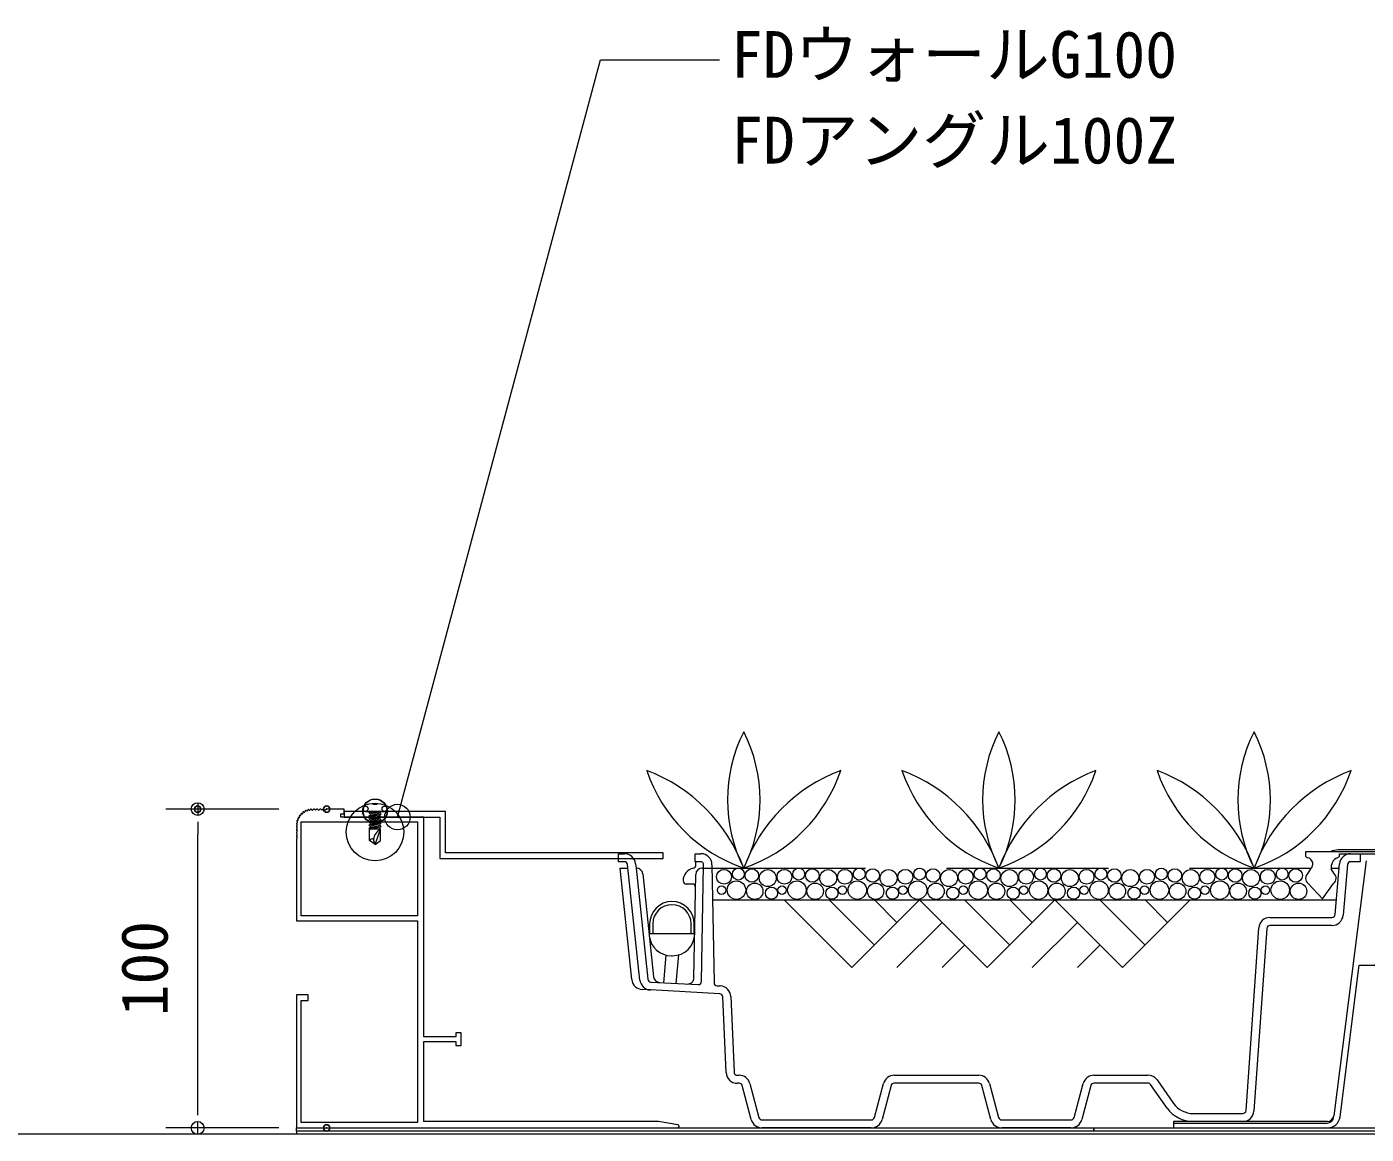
# Model space of a CAD drawing. Units: millimetres, scale not verified. Extents: x -1485 to 1485, y -1050 to 1050.
# Drawn here: x -445.8 to -25.8, y -233.9 to 113.6 of the extents above; entities that cross this region are included whole.
import ezdxf
from ezdxf.enums import TextEntityAlignment as Align

# ---------------------------------------------------------------- set-up
doc = ezdxf.new("R2010")
doc.units = ezdxf.units.MM
doc.header["$LTSCALE"] = 4
doc.header["$PDMODE"] = 32
doc.header["$PDSIZE"] = 2
doc.linetypes.add('USER1', pattern=[19.05, 12.7, -6.35])
for name, color, linetype, lineweight in [('0-0_0', 7, 'Continuous', 18), ('0-3_KUTAI', 3, 'Continuous', 18), ('0-4_BOUSUI', 1, 'Continuous', 18), ('0-5_KANAMONO_SCREW', 4, 'Continuous', 18), ('0-7_KANAMONO', 4, 'Continuous', 18), ('0-9_MOJI', 7, 'Continuous', 18), ('0-A_ecom', 7, 'Continuous', 18), ('0-B_GREEN', 3, 'Continuous', 18), ('0-F_00KANAMONO', 5, 'Continuous', 18)]:
    doc.layers.add(name, color=color, linetype=linetype, lineweight=lineweight)
doc.layers.add('0-1_DEFPOINTS', color=7, linetype='Continuous')
doc.styles.add('ＭＳ ゴシック', font='')
doc.styles.get('ＭＳ ゴシック').set_extended_font_data('MS Gothic')

# ---------------------------------------------------------------- blocks, each defined once
blk = doc.blocks.new('sd-n13')
at = {"layer": '0-5_KANAMONO_SCREW'}
for p, q in [((-3.75, 0), (3.75, 0)), ((-2.4, -0.5), (1.6, 0)), ((-2.4, -0.5), (-0.445, 0)), ((-1.9, -1), (2.009, 0)), ((-1.9, 0), (-1.9, -0.372)), ((-1.9, -1), (-2.4, -0.5)), ((-2.4, -1.7), (1.9, -0.6)), ((-2.4, -1.7), (2.4, -1.1)), ((-1.9, -2.2), (-2.4, -1.7)), ((-2.4, -2.9), (1.9, -1.8)), ((-2.4, -2.9), (2.4, -2.3)), ((-1.9, -3.4), (-2.4, -2.9)), ((-2.4, -4.1), (1.9, -3)), ((-2.4, -4.1), (2.4, -3.5)), ((-1.9, -4.6), (-2.4, -4.1)), ((-2.4, -5.3), (1.9, -4.2)), ((-2.4, -5.3), (2.4, -4.7)), ((-1.9, -1), (-1.9, -1.572)), ((-1.9, -2.2), (2.4, -1.1)), ((-1.9, -2.2), (-1.9, -2.772)), ((-1.9, -3.4), (2.4, -2.3)), ((-1.9, -3.4), (-1.9, -3.972)), ((-1.9, -4.6), (2.4, -3.5)), ((-1.9, -4.6), (-1.9, -5.172)), ((-1.9, -5.8), (2.4, -4.7)), ((1.9, -0.028), (1.9, -0.6)), ((2.4, -1.1), (1.9, -0.6)), ((1.9, -1.228), (1.9, -1.8)), ((2.4, -2.3), (1.9, -1.8)), ((1.9, -2.428), (1.9, -3)), ((2.4, -3.5), (1.9, -3)), ((1.9, -3.628), (1.9, -4.2)), ((2.4, -4.7), (1.9, -4.2)), ((1.9, -4.828), (1.9, -5.4)), ((-1.9, -5.8), (-2.4, -5.3)), ((-2.4, -6.5), (1.9, -5.4)), ((-2.4, -6.5), (2.4, -5.9)), ((-1.9, -7), (-2.4, -6.5)), ((2.15, -7), (-2.15, -7)), ((-2.15, -11.495), (-2.15, -7)), ((-1.9, -5.8), (-1.9, -6.372)), ((-1.9, -7), (2.4, -5.9)), ((0, -13), (2.15, -7)), ((2.4, -5.9), (1.9, -5.4)), ((1.9, -6.028), (1.9, -7)), ((2.15, -11.495), (2.15, -7)), ((0, -13), (-2.15, -11.495)), ((0, -13), (-0.635, -10.995)), ((0, -13), (2.15, -11.495))]:
    blk.add_line(p, q, dxfattribs=at)
blk.add_lwpolyline([(0.75, 3.175), (0.75, 2.675), (-0.75, 2.675), (-0.75, 3.175)], dxfattribs=at)
for centre, radius in [((0, -8.096), 11.296), ((0, -8.096), 11.296), ((-0.091, 0.076), 4.75), ((-3.75, 1), 1), ((0.091, 0.076), 4.75), ((3.75, 1), 1)]:
    blk.add_circle(centre, radius, dxfattribs=at)
for centre, radius, start, end in [((4.694, -11.742), 5.381, 118.2142, 172.01632), ((-1.206, -11.809), 0.995, 54.94761, 161.58289)]:
    blk.add_arc(centre, radius, start, end, dxfattribs=at)
blk = doc.blocks.new('1')
at = {"layer": '0-F_00KANAMONO'}
for p, q in [((752.129, 226.895), (752.132, 226.725)), ((752.559, 227.024), (752.401, 227.086)), ((752.855, 227.348), (752.829, 227.18)), ((753.302, 227.401), (753.157, 227.489)), ((753.65, 227.668), (753.595, 227.507)), ((754.099, 227.642), (753.971, 227.754)), ((754.488, 227.846), (754.406, 227.696)), ((754.926, 227.742), (754.819, 227.875)), ((755.452, 227.92), (755.211, 227.715)), ((755.952, 227.715), (755.711, 227.92)), ((756.452, 227.92), (756.211, 227.715)), ((756.952, 227.715), (756.711, 227.92)), ((757.452, 227.92), (757.211, 227.715)), ((757.952, 227.715), (757.711, 227.92)), ((758.452, 227.92), (758.211, 227.715)), ((758.952, 227.715), (758.711, 227.92)), ((759.452, 227.92), (759.211, 227.715)), ((750.334, 222.838), (750.129, 222.597)), ((750.174, 223.23), (750.307, 223.123)), ((750.353, 223.643), (750.203, 223.561)), ((750.295, 224.078), (750.407, 223.95)), ((750.542, 224.454), (750.381, 224.399)), ((750.56, 224.893), (750.648, 224.747)), ((750.869, 225.22), (750.701, 225.194)), ((750.963, 225.648), (751.025, 225.49)), ((751.324, 225.917), (751.154, 225.921)), ((751.491, 226.323), (751.524, 226.156)), ((751.893, 226.525), (751.726, 226.558)), ((750.129, 222.338), (750.334, 222.097)), ((750.334, 221.838), (750.129, 221.597)), ((750.129, 221.338), (750.334, 221.097)), ((750.334, 220.838), (750.129, 220.597)), ((750.129, 220.338), (750.334, 220.097)), ((750.334, 219.838), (750.129, 219.597)), ((750.129, 219.338), (750.334, 219.097)), ((750.334, 218.838), (750.129, 218.597)), ((750.082, 127.967), (869.582, 127.967))]:
    blk.add_line(p, q, dxfattribs=at)
for points in [[(869.663, 128.961), (863.582, 129.967), (790.082, 129.967), (790.082, 155.067), (800.082, 155.067), (800.082, 153.817), (801.782, 153.817), (801.782, 157.817), (800.082, 157.817), (800.082, 156.567), (790.082, 156.567), (790.082, 225.467), (764.082, 225.467), (764.082, 226.467), (765.082, 226.467), (765.082, 227.967), (759.582, 227.967)], [(750.082, 218.467), (750.082, 192.967), (788.082, 192.967), (788.082, 129.667), (751.582, 129.667), (751.582, 167.967), (753.782, 167.967), (753.782, 169.667), (750.082, 169.667), (750.082, 127.967)]]:
    blk.add_lwpolyline(points, dxfattribs=at)
blk.add_lwpolyline([(751.582, 223.967), (788.082, 223.967), (788.082, 194.467), (751.582, 194.467)], close=True, dxfattribs=at)
for centre, radius, start, end in [((752.328, 226.899), 0.2, 68.84705, 181.15295), ((752.632, 227.211), 0.2, 248.84705, 351.15295), ((753.053, 227.318), 0.2, 58.84705, 171.15295), ((753.406, 227.572), 0.2, 238.84705, 341.15295), ((753.839, 227.604), 0.2, 48.84705, 161.15295), ((754.231, 227.793), 0.2, 228.84705, 331.15295), ((754.663, 227.749), 0.2, 38.84705, 151.15295), ((755.082, 227.867), 0.2, 218.84705, 310.36125), ((755.582, 227.767), 0.2, 49.63875, 130.36125), ((756.082, 227.867), 0.2, 229.63875, 310.36125), ((756.582, 227.767), 0.2, 49.63875, 130.36125), ((757.082, 227.867), 0.2, 229.63875, 310.36125), ((757.582, 227.767), 0.2, 49.63875, 130.36125), ((758.082, 227.867), 0.2, 229.63875, 310.36125), ((758.582, 227.767), 0.2, 49.63875, 130.36125), ((759.082, 227.867), 0.2, 229.63875, 310.36125), ((759.582, 227.767), 0.2, 90, 130.36125), ((750.282, 222.467), 0.2, 139.63875, 220.36125), ((750.3, 223.386), 0.2, 118.84705, 231.15295), ((750.445, 224.21), 0.2, 108.84705, 221.15295), ((750.182, 222.967), 0.2, 319.63875, 51.15295), ((750.256, 223.818), 0.2, 298.84705, 41.15295), ((750.731, 224.996), 0.2, 98.84705, 211.15295), ((750.477, 224.643), 0.2, 288.84705, 31.15295), ((750.838, 225.417), 0.2, 278.84705, 21.15295), ((751.15, 225.721), 0.2, 88.84705, 201.15295), ((751.328, 226.117), 0.2, 268.84705, 11.15295), ((751.688, 226.362), 0.2, 78.84705, 191.15295), ((751.932, 226.721), 0.2, 258.84705, 1.15295), ((750.282, 221.467), 0.2, 139.63875, 220.36125), ((750.282, 220.467), 0.2, 139.63875, 220.36125), ((750.282, 219.467), 0.2, 139.63875, 220.36125), ((750.282, 218.467), 0.2, 139.63875, 180), ((750.182, 221.967), 0.2, 319.63875, 40.36125), ((750.182, 220.967), 0.2, 319.63875, 40.36125), ((750.182, 219.967), 0.2, 319.63875, 40.36125), ((750.182, 218.967), 0.2, 319.63875, 40.36125), ((869.582, 128.467), 0.5, 270, 80.60091)]:
    blk.add_arc(centre, radius, start, end, dxfattribs=at)
blk = doc.blocks.new('_Dot_21')
at = {"layer": '0-0_0'}
for p, q in [((-0.5, 0), (-1, 0)), ((0.25, 0), (-0.25, 0))]:
    blk.add_line(p, q, dxfattribs=at)
blk.add_circle((0, 0), 0.25, dxfattribs=at)
blk = doc.blocks.new('D6')
at = {"layer": '0-1_DEFPOINTS'}
for p in [(1092.808, 918.143), (1133.237, 918.143), (1133.237, 818.143)]:
    blk.add_point(p, dxfattribs=at)
at = {"layer": '0-9_MOJI'}
for p, q in [((1118.237, 918.143), (1082.808, 918.143)), ((1092.808, 826.143), (1092.808, 910.143)), ((1118.237, 818.143), (1082.808, 818.143))]:
    blk.add_line(p, q, dxfattribs=at)
at = {"layer": '0-9_MOJI', "xscale": 8, "yscale": 8}
for p, rotation in [((1092.808, 918.143), 90), ((1092.808, 818.143), 270)]:
    blk.add_blockref('_Dot_21', p, dxfattribs=dict(at, rotation=rotation))
at = {"layer": '0-9_MOJI', "style": 'ＭＳ ゴシック'}
blk.add_text('100', height=14.66, rotation=90, dxfattribs=at).set_placement((1087.808, 853.143), align=Align.BOTTOM_LEFT)

msp = doc.modelspace()

# ---------------------------------------------------------------- linework, layer by layer
at = {"layer": '0-3_KUTAI'}
msp.add_line((659.413, -233.857), (-739.937, -233.857), dxfattribs=at)
at = {"layer": '0-4_BOUSUI'}
msp.add_line((659.413, -233.857), (-739.937, -233.857), dxfattribs=at)
for points in [[(-361.263, -231.857), (-111.263, -231.857), (-111.263, -232.857), (-361.263, -232.857)], [(-111.263, -231.857), (88.737, -231.857), (88.737, -232.857), (-111.263, -232.857)]]:
    msp.add_lwpolyline(points, close=True, dxfattribs=at)
at = {"layer": '0-7_KANAMONO'}
for p, q in [((12.071, -144.657), (-34.598, -144.657)), ((-43.313, -150.611), (-44.102, -152.003)), ((-35.993, -152.003), (-36.783, -150.611)), ((-237.503, -170.855), (-237.503, -167.855)), ((-236.503, -170.855), (-236.503, -167.855))]:
    msp.add_line(p, q, dxfattribs=at)
msp.add_lwpolyline([(-246.263, -145.557), (-314.463, -145.557), (-314.463, -132.557), (-346.263, -132.557), (-346.263, -134.357), (-316.263, -134.357), (-316.263, -147.357), (-246.263, -147.357)], close=True, dxfattribs=at)
for points in [[(21.635, -147.099), (22.343, -146.757), (22.343, -145.257), (-44.87, -145.257), (-44.87, -146.757), (-44.162, -147.099)], [(-34.933, -147.099), (-34.225, -146.757), (-34.225, -145.857), (11.699, -145.857)], [(-44.024, -155.171), (-39.548, -160.057), (-36.072, -155.171)], [(-250.506, -167.855), (-250.506, -170.855), (-236.503, -170.855)], [(-249.506, -167.855), (-249.506, -170.855), (-237.503, -170.855)]]:
    msp.add_lwpolyline(points, dxfattribs=at)
for centre, radius, start, end in [((-34.598, -150.165), 5.508, 90, 116.99147), ((-44.572, -149.057), 2, 309.01589, 78.18299), ((-33.531, -150.08), 3.294, 115.18273, 189.26669), ((-42.843, -153.557), 2, 129.0159, 233.82139), ((-37.252, -153.557), 2, 306.17861, 50.9841), ((-243.505, -167.855), 7.002, 0, 180), ((-243.505, -167.855), 6.002, 0, 180)]:
    msp.add_arc(centre, radius, start, end, dxfattribs=at)
at = {"layer": '0-9_MOJI'}
for p, q in [((-329.561, -134.357), (-265.915, 103.175)), ((-265.915, 103.175), (-228.604, 103.175))]:
    msp.add_line(p, q, dxfattribs=at)
msp.add_circle((-329.561, -134.357), 4, dxfattribs=at)
at = {"layer": '0-A_ecom'}
for p, q in [((-28.763, -145.857), (-27.763, -145.857)), ((-253.55, -185.473), (-257.39, -149.251)), ((-235.984, -149.47), (-235.964, -148.357)), ((-234.213, -185.946), (-233.575, -149.374)), ((-234.034, -150.357), (-233.592, -150.357)), ((-230.953, -149.296), (-230.308, -186.274)), ((-35.581, -164.943), (-34.21, -149.056)), ((-31.719, -149.271), (-33.09, -165.158)), ((-27.763, -148.357), (-30.723, -148.357)), ((-252.674, -152.146), (-249.247, -184.47)), ((-237.104, -155.357), (-239.008, -155.357)), ((-236.6, -184.774), (-236.033, -152.322)), ((-230.76, -160.357), (-35.185, -160.357)), ((-208.318, -160.357), (-187.105, -181.57)), ((-194.176, -160.357), (-180.034, -174.499)), ((-165.892, -160.357), (-187.105, -181.57)), ((-180.034, -160.357), (-172.963, -167.428)), ((-165.892, -160.357), (-144.678, -181.57)), ((-151.749, -160.357), (-137.607, -174.499)), ((-123.465, -160.357), (-144.678, -181.57)), ((-137.607, -160.357), (-130.536, -167.428)), ((-123.465, -160.357), (-102.252, -181.57)), ((-109.323, -160.357), (-95.181, -174.499)), ((-81.039, -160.357), (-102.252, -181.57)), ((-95.181, -160.357), (-88.11, -167.428)), ((-158.821, -167.428), (-172.963, -181.57)), ((-116.394, -167.428), (-130.536, -181.57)), ((-56.03, -165.857), (-36.577, -165.857)), ((-57.028, -169.287), (-61.036, -226.601)), ((-151.75, -174.499), (-158.821, -181.57)), ((-109.323, -174.499), (-116.394, -181.57)), ((-245.406, -177.633), (-246.171, -186.322)), ((-243.651, -177.857), (-243.358, -177.857)), ((-242.167, -186.544), (-241.369, -177.474)), ((-250.263, -188.599), (-252.792, -188.459)), ((-228.498, -189.806), (-250.263, -188.599)), ((-250.125, -186.103), (-235.268, -186.927)), ((-229.363, -187.255), (-228.359, -187.31)), ((-226.539, -214.506), (-227.554, -190.762)), ((-225.057, -190.655), (-224.041, -214.399)), ((-223.042, -215.357), (-222.455, -215.357)), ((-222.455, -217.857), (-223.042, -217.857)), ((-219.075, -217.951), (-216.217, -228.615)), ((-180.034, -228.615), (-177.177, -217.951)), ((-173.796, -215.357), (-147.331, -215.357)), ((-147.331, -217.857), (-173.796, -217.857)), ((-143.95, -217.951), (-141.092, -228.615)), ((-117.434, -228.615), (-114.577, -217.951)), ((-111.196, -215.357), (-94.28, -215.357)), ((-94.28, -217.857), (-111.196, -217.857)), ((-88.252, -225.637), (-93.464, -218.279)), ((-91.424, -216.834), (-86.212, -224.192)), ((-218.632, -229.263), (-221.489, -218.598)), ((-174.762, -218.598), (-177.62, -229.263)), ((-143.507, -229.263), (-146.365, -218.598)), ((-112.162, -218.598), (-115.02, -229.263)), ((-215.251, -229.357), (-181, -229.357)), ((-140.126, -229.357), (-118.4, -229.357)), ((-80.092, -227.357), (-64.527, -227.357)), ((-64.527, -229.857), (-80.092, -229.857)), ((-181, -231.857), (-215.251, -231.857)), ((-118.4, -231.857), (-140.126, -231.857))]:
    msp.add_line(p, q, dxfattribs=at)
at = {"layer": '0-A_ecom', "color": 3, "linetype": 'USER1'}
for p, q in [((-233.592, -150.357), (-43.052, -150.357)), ((-36.814, -150.357), (-34.322, -150.357))]:
    msp.add_line(p, q, dxfattribs=at)
at = {"layer": '0-A_ecom', "color": 150}
for p, q in [((-25.842, -148.041), (-36.041, -228.109)), ((-86.263, -230.357), (-38.088, -230.357)), ((-36.104, -228.609), (-36.041, -228.109))]:
    msp.add_line(p, q, dxfattribs=at)
at = {"layer": '0-A_ecom', "color": 1}
for p, q in [((-361.263, -232.857), (-361.263, -233.857)), ((563.737, -232.857), (-361.263, -232.857)), ((659.413, -232.857), (-311.263, -232.857))]:
    msp.add_line(p, q, dxfattribs=at)
at = {"layer": '0-A_ecom'}
for points in [[(-258.384, -148.357), (-260.263, -148.357), (-260.263, -145.857), (-258.384, -145.857)], [(-234.575, -148.357), (-236.226, -148.357), (-236.226, -145.857), (-234.453, -145.857)], [(-30.723, -145.857), (-27.763, -145.857), (-27.763, -148.357)], [(-256.079, -185.333), (-259.786, -150.357), (-257.272, -150.357)], [(-254.903, -148.988), (-254.758, -150.357), (-251.064, -185.21)], [(-63.53, -226.426), (-60.693, -185.857), (-59.522, -169.113)], [(-36.577, -168.357), (-45.011, -168.357), (-56.03, -168.357)]]:
    msp.add_lwpolyline(points, dxfattribs=at)
at = {"layer": '0-A_ecom', "color": 150}
for points in [[(-34.057, -228.362), (-28.006, -180.857), (-22.965, -180.857), (-19.271, -151.857), (-13.017, -151.857)], [(-38.025, -229.857), (-86.263, -229.857), (-86.263, -231.857), (-38.025, -231.857)]]:
    msp.add_lwpolyline(points, dxfattribs=at)
at = {"layer": '0-A_ecom'}
for centre, radius in [((-227.18, -153.089), 2.322), ((-222.675, -152.249), 1.865), ((-218.456, -152.688), 2.127), ((-213.46, -153.499), 2.658), ((-208.237, -153.089), 2.322), ((-203.732, -152.249), 1.865), ((-199.513, -152.688), 2.127), ((-194.518, -153.499), 2.658), ((-189.294, -153.089), 2.322), ((-184.79, -152.249), 1.865), ((-180.571, -152.688), 2.127), ((-175.575, -153.499), 2.658), ((-170.352, -153.089), 2.322), ((-165.847, -152.249), 1.865), ((-161.628, -152.688), 2.127), ((-156.632, -153.499), 2.658), ((-151.409, -153.089), 2.322), ((-146.904, -152.249), 1.865), ((-142.685, -152.688), 2.127), ((-137.689, -153.499), 2.658), ((-132.466, -153.089), 2.322), ((-127.961, -152.249), 1.865), ((-123.742, -152.688), 2.127), ((-118.747, -153.499), 2.658), ((-113.523, -153.089), 2.322), ((-109.019, -152.249), 1.865), ((-104.8, -152.688), 2.127), ((-99.804, -153.499), 2.658), ((-94.581, -153.089), 2.322), ((-90.076, -152.249), 1.865), ((-85.857, -152.688), 2.127), ((-80.861, -153.499), 2.658), ((-75.638, -153.089), 2.322), ((-71.133, -152.249), 1.865), ((-66.914, -152.688), 2.127), ((-61.918, -153.499), 2.658), ((-56.695, -153.089), 2.322), ((-52.19, -152.249), 1.865), ((-47.971, -152.688), 2.127), ((-223.276, -157.271), 2.903), ((-217.54, -157.631), 2.579), ((-204.334, -157.271), 2.903), ((-198.598, -157.631), 2.579), ((-185.391, -157.271), 2.903), ((-179.655, -157.631), 2.579), ((-166.448, -157.271), 2.903), ((-160.712, -157.631), 2.579), ((-147.505, -157.271), 2.903), ((-141.769, -157.631), 2.579), ((-128.563, -157.271), 2.903), ((-122.827, -157.631), 2.579), ((-109.62, -157.271), 2.903), ((-103.884, -157.631), 2.579), ((-90.677, -157.271), 2.903), ((-84.941, -157.631), 2.579), ((-71.734, -157.271), 2.903), ((-65.998, -157.631), 2.579), ((-52.792, -157.271), 2.903), ((-47.056, -157.631), 2.579), ((-227.94, -157.289), 1.311), ((-212.288, -158.231), 1.925), ((-208.997, -157.289), 1.311), ((-193.345, -158.231), 1.925), ((-190.054, -157.289), 1.311), ((-174.402, -158.231), 1.925), ((-171.112, -157.289), 1.311), ((-155.46, -158.231), 1.925), ((-152.169, -157.289), 1.311), ((-136.517, -158.231), 1.925), ((-133.226, -157.289), 1.311), ((-117.574, -158.231), 1.925), ((-114.283, -157.289), 1.311), ((-98.631, -158.231), 1.925), ((-95.341, -157.289), 1.311), ((-79.689, -158.231), 1.925), ((-76.398, -157.289), 1.311), ((-60.746, -158.231), 1.925), ((-57.455, -157.289), 1.311)]:
    msp.add_circle(centre, radius, dxfattribs=at)
for centre, radius, start, end in [((-258.384, -149.357), 3.5, 6.05049, 90), ((-234.453, -149.357), 3.5, 0.99999, 90), ((-30.723, -149.357), 3.5, 90, 175.06815), ((-258.384, -149.357), 1, 6.05077, 90), ((-254.663, -152.357), 2, 6.05077, 90), ((-236.008, -154.357), 4, 101.2808, 180), ((-236.984, -149.453), 1, 281.13827, 358.99986), ((-234.034, -152.357), 2, 90, 178.99999), ((-234.575, -149.357), 1, 359.00001, 90), ((-30.723, -149.357), 1, 90, 175.06819), ((-239.008, -154.357), 1, 180, 270), ((-237.104, -156.357), 1, 359, 90), ((-56.03, -169.357), 3.5, 90, 175.99999), ((-36.577, -164.857), 1, 270, 355.06815), ((-36.577, -164.857), 3.5, 270, 355.06819), ((-243.651, -170.857), 7, 186.05076, 270), ((-243.358, -170.857), 7, 270, 359), ((-56.03, -169.357), 1, 90, 176), ((-247.258, -184.259), 2, 186.05077, 266.82483), ((-252.598, -184.964), 3.5, 186.05076, 266.82481), ((-250.069, -185.104), 3.5, 186.05077, 266.82481), ((-250.069, -185.104), 1, 186.05077, 266.82483), ((-238.6, -184.739), 2, 266.82483, 358.99999), ((-235.213, -185.929), 1, 266.82483, 359.00001), ((-229.308, -186.256), 1, 180.99999, 266.82497), ((-228.553, -190.805), 3.5, 2.44878, 86.82497), ((-228.553, -190.805), 1, 2.44878, 86.82481), ((-223.042, -214.357), 3.5, 182.44878, 270), ((-223.042, -214.357), 1, 182.44878, 270), ((-222.455, -218.857), 3.5, 15.00004, 90), ((-222.455, -218.857), 1, 14.99997, 90), ((-173.796, -218.857), 3.5, 90, 164.99996), ((-173.796, -218.857), 1, 90, 165.00003), ((-147.331, -218.857), 3.5, 15.00004, 90), ((-147.331, -218.857), 1, 14.99997, 90), ((-111.196, -218.857), 3.5, 90, 164.99996), ((-111.196, -218.857), 1, 90, 165.00003), ((-94.28, -218.857), 3.5, 35.31126, 90), ((-94.28, -218.857), 1, 35.31121, 90), ((-80.092, -219.857), 10, 215.31121, 270), ((-80.092, -219.857), 7.5, 215.31126, 270), ((-64.527, -226.357), 1, 270, 356.00001), ((-64.527, -226.357), 3.5, 270, 356), ((-215.251, -228.357), 3.5, 194.99997, 270), ((-215.251, -228.357), 1, 195.00004, 270), ((-181, -228.357), 1, 270, 344.99996), ((-181, -228.357), 3.5, 270, 345.00003), ((-140.126, -228.357), 3.5, 194.99997, 270), ((-140.126, -228.357), 1, 195.00004, 270), ((-118.4, -228.357), 1, 270, 344.99996), ((-118.4, -228.357), 3.5, 270, 345.00003)]:
    msp.add_arc(centre, radius, start, end, dxfattribs=at)
at = {"layer": '0-A_ecom', "color": 150}
for centre, radius in [((-38.088, -228.357), 2), ((-38.025, -227.857), 2), ((-38.025, -227.857), 4)]:
    msp.add_arc(centre, radius, 270, 352.7407, dxfattribs=at)
at = {"layer": '0-B_GREEN'}
for centre, radius, start, end in [((-178.774, -128.964), 47.326, 153.12829, 206.87401), ((-263.204, -128.964), 47.326, 333.12599, 26.87171), ((-98.774, -128.964), 47.326, 153.12829, 206.87401), ((-183.204, -128.964), 47.326, 333.12599, 26.87171), ((-18.774, -128.964), 47.326, 153.12829, 206.87401), ((-103.204, -128.964), 47.326, 333.12599, 26.87171), ((-269.684, -168.332), 51.907, 20.26163, 69.3585), ((-205.241, -104.316), 48.659, 198.50209, 251.11695), ((-172.294, -168.332), 51.907, 110.6415, 159.73837), ((-236.737, -104.316), 48.659, 288.88305, 341.49791), ((-189.684, -168.332), 51.907, 20.26163, 69.3585), ((-125.241, -104.316), 48.659, 198.50209, 251.11695), ((-92.294, -168.332), 51.907, 110.6415, 159.73837), ((-156.737, -104.316), 48.659, 288.88305, 341.49791), ((-109.684, -168.332), 51.907, 20.26163, 69.3585), ((-45.241, -104.316), 48.659, 198.50209, 251.11695), ((-12.294, -168.332), 51.907, 110.6415, 159.73837), ((-76.737, -104.316), 48.659, 288.88305, 341.49791)]:
    msp.add_arc(centre, radius, start, end, dxfattribs=at)

# ---------------------------------------------------------------- block references
at = {"layer": '0-5_KANAMONO_SCREW', "xscale": 0.8, "yscale": 0.8}
msp.add_blockref('sd-n13', (-336.578, -132.557), dxfattribs=at)
at = {"layer": '0-9_MOJI'}
msp.add_blockref('D6', (-1485, -1050), dxfattribs=at)
at = {"layer": '0-F_00KANAMONO'}
msp.add_blockref('1', (-1111.345, -359.824), dxfattribs=at)

# ---------------------------------------------------------------- texts
at = {"layer": '0-9_MOJI', "style": 'ＭＳ ゴシック'}
for s, p in [('FDウォールG100', (-224.975, 93.175)), ('FDアングル100Z', (-224.953, 66.286))]:
    msp.add_text(s, height=14.66, dxfattribs=at).set_placement(p, align=Align.BOTTOM_LEFT)

doc.saveas('drawing.dxf')
